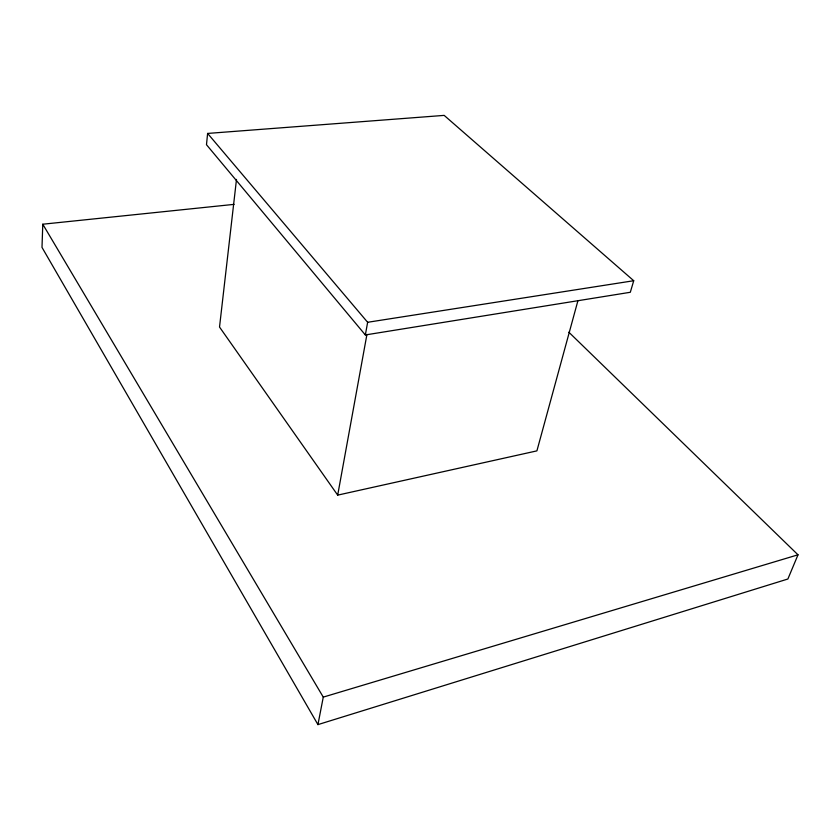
<?xml version="1.0" encoding="UTF-8"?>
<svg xmlns="http://www.w3.org/2000/svg" width="840" height="840" viewBox="0 0 840 840"><rect width="100%" height="100%" fill="white"/><g stroke="black" fill="none" stroke-linecap="round" stroke-linejoin="round"><path stroke-width="1.26" d="M234.108 204.362L42.777 224.217L42 247.401L317.94 724.615L787.878 579.012L798 554.809L568.837 332.199M207.617 133.434L206.483 144.711L365.348 334.95L630.315 292.278L633.727 280.728L444.171 115.385L207.617 133.434L367.637 322.287L365.348 334.95M236.492 179.413L219.524 327.033L337.691 495.128L536.907 450.87L577.878 300.856M337.691 495.128L366.933 334.435M317.94 724.615L323.274 697.116L42.777 224.217M323.274 697.116L798 554.809M367.637 322.287L633.727 280.728"/></g></svg>
